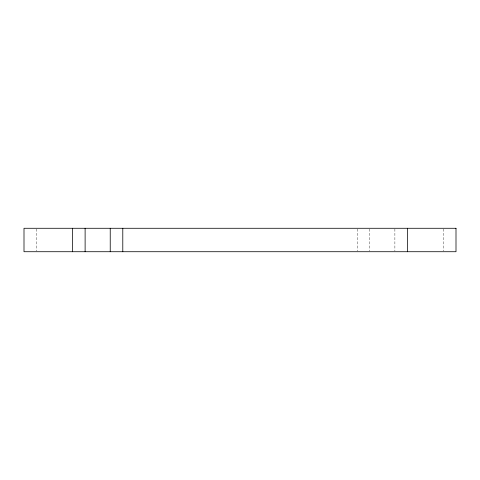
<?xml version="1.0" encoding="UTF-8"?>
<svg xmlns="http://www.w3.org/2000/svg" width="480" height="480" viewBox="0 0 480 480"><rect width="100%" height="100%" fill="white"/><g stroke="black" fill="none" stroke-linecap="round" stroke-linejoin="round"><path stroke-width="0.36" stroke-dasharray="2.4 1.8" d="M443.442 229.014L443.442 250.986M394.884 229.014L394.884 250.986M369.768 229.014L369.768 250.986M357.21 229.014L357.21 250.986M36.558 229.014L36.558 250.986"/><path stroke-width="0.72" d="M407.442 228.282L407.442 251.718M122.79 228.282L122.79 251.718M110.232 228.282L110.232 251.718M85.116 228.282L85.116 251.718M72.558 228.282L72.558 251.718M456 228.282L24 228.282L24 251.718L456 251.718L456 228.282"/></g></svg>
